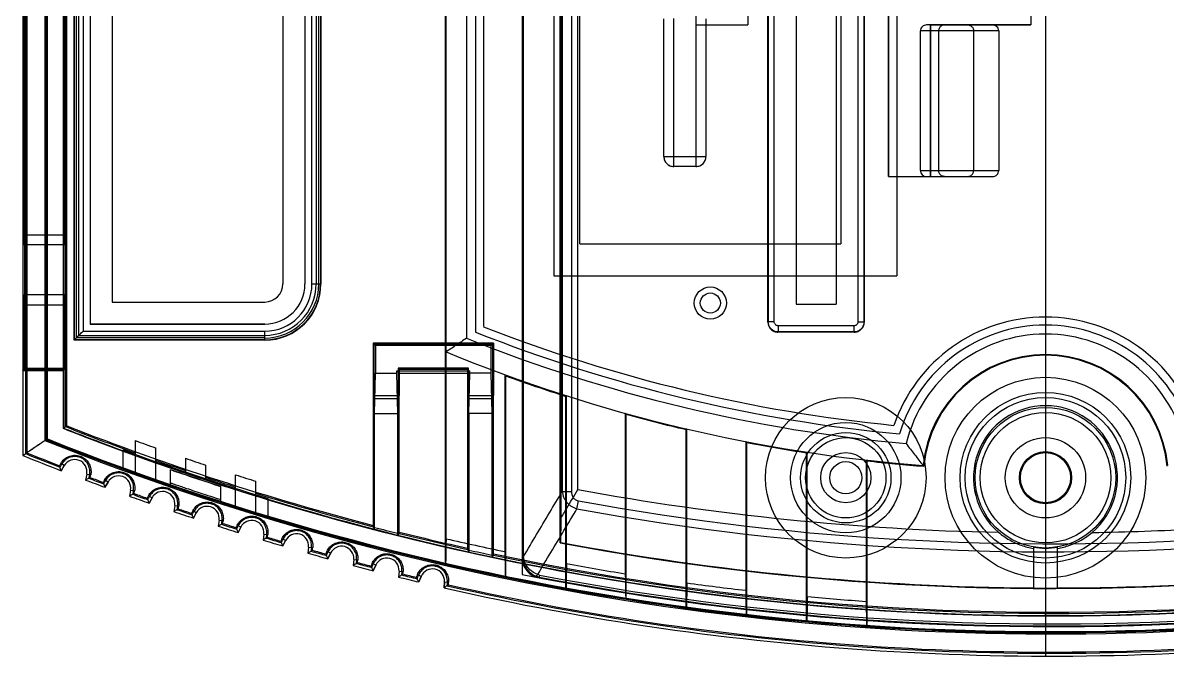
# Model space of a CAD drawing. Extents: x 114 to 332, y 121 to 329.
# Drawn here: x 114.3 to 171.3, y 120.8 to 152.3 of the extents above; entities that cross this region are included whole.
import ezdxf

# ---------------------------------------------------------------- set-up
doc = ezdxf.new("R2010")
doc.units = 0
doc.layers.get('0').update_dxf_attribs({"linetype": 'CONTINUOUS'})
doc.layers.add('08-17-1_DXF_CONTINUOUS_LIN', color=7, linetype='CONTINUOUS')

msp = doc.modelspace()

# ---------------------------------------------------------------- linework, layer by layer
at = {"color": 6, "linetype": 'CONTINUOUS'}
for p, q in [((135.32, 125.338), (135.32, 195.965)), ((139.145, 195.642), (139.145, 125.66)), ((139.178, 195.574), (139.178, 125.729)), ((139.215, 125.729), (139.215, 195.574)), ((135.354, 126.613), (135.354, 194.69)), ((141.045, 126.406), (141.045, 194.897)), ((141.097, 127.675), (141.097, 193.628)), ((141.141, 192.334), (141.141, 128.969)), ((141.604, 192.334), (141.604, 128.969)), ((141.921, 129.061), (141.921, 192.241)), ((114.409, 130.852), (114.409, 190.451)), ((114.47, 190.41), (114.47, 130.893)), ((115.427, 189.763), (115.427, 131.539)), ((115.488, 131.581), (115.488, 189.722)), ((116.392, 132.196), (116.392, 189.107)), ((114.374, 135.101), (114.374, 186.201)), ((116.375, 135.101), (116.375, 186.201)), ((116.82, 136.501), (116.82, 184.801)), ((116.838, 136.52), (116.838, 184.783)), ((116.928, 184.693), (116.928, 136.61)), ((117.058, 136.74), (117.058, 184.563)), ((117.269, 184.352), (117.269, 136.95)), ((136.372, 184.705), (136.372, 136.598)), ((136.82, 184.401), (136.82, 136.901)), ((117.62, 184.001), (117.62, 137.301)), ((137.22, 184.129), (137.22, 137.174)), ((151.393, 137.401), (151.393, 183.901)), ((151.407, 183.887), (151.407, 137.415)), ((151.707, 137.415), (151.707, 183.887)), ((155.879, 183.887), (155.879, 137.415)), ((156.179, 137.415), (156.179, 183.887)), ((156.193, 183.901), (156.193, 137.401)), ((118.72, 182.901), (118.72, 138.401)), ((152.793, 183.001), (152.793, 138.301)), ((154.793, 183.001), (154.793, 138.301)), ((127.22, 182.001), (127.22, 139.301)), ((128.32, 182.001), (128.32, 139.301)), ((128.671, 139.301), (128.671, 182.001)), ((128.881, 182.001), (128.881, 139.301)), ((129.011, 139.301), (129.011, 182.001)), ((129.101, 182.001), (129.101, 139.301)), ((129.12, 182.001), (129.12, 139.301)), ((140.722, 181.601), (140.722, 139.701)), ((157.822, 181.601), (157.822, 139.701)), ((142.022, 141.301), (142.022, 180.001)), ((155.022, 180.001), (155.022, 141.301)), ((114.322, 179.551), (114.322, 141.751)), ((116.322, 141.751), (116.322, 179.551)), ((157.393, 144.651), (157.393, 176.651)), ((164.493, 169.101), (164.493, 152.201)), ((116.453, 132.237), (116.453, 157.651)), ((146.206, 145.651), (146.206, 152.512)), ((146.706, 145.151), (146.706, 152.522)), ((147.806, 152.522), (147.806, 145.151)), ((148.306, 152.512), (148.306, 145.651)), ((162.893, 151.901), (158.993, 151.901)), ((158.993, 144.951), (158.993, 151.901)), ((164.493, 152.201), (159.297, 152.201)), ((159.493, 144.651), (159.493, 152.201)), ((159.896, 151.901), (159.896, 144.951)), ((161.641, 151.901), (161.641, 144.951)), ((162.893, 151.901), (162.893, 144.951)), ((146.206, 145.651), (148.306, 145.651)), ((147.806, 145.151), (146.706, 145.151)), ((158.993, 144.951), (162.893, 144.951)), ((157.393, 144.651), (162.589, 144.651)), ((114.322, 141.751), (116.322, 141.751)), ((116.357, 141.251), (114.331, 141.251)), ((114.357, 141.251), (114.357, 138.751)), ((116.357, 141.251), (116.357, 138.751)), ((142.022, 141.301), (155.022, 141.301)), ((140.722, 139.701), (157.822, 139.701)), ((128.671, 139.301), (129.12, 139.301)), ((116.357, 138.751), (114.331, 138.751)), ((114.322, 138.251), (114.322, 135.049)), ((116.322, 138.251), (114.322, 138.251)), ((116.322, 138.251), (116.322, 135.049)), ((118.72, 138.401), (126.32, 138.401)), ((152.793, 138.301), (154.793, 138.301)), ((151.407, 137.415), (151.393, 137.401)), ((151.707, 137.415), (151.407, 137.415)), ((155.879, 137.415), (156.179, 137.415)), ((156.179, 137.415), (156.193, 137.401)), ((117.269, 136.95), (126.32, 136.95)), ((126.32, 137.301), (117.62, 137.301)), ((126.32, 136.501), (126.32, 136.95)), ((151.907, 136.915), (151.893, 136.901)), ((155.693, 136.901), (151.893, 136.901)), ((155.679, 137.215), (151.907, 137.215)), ((151.907, 137.215), (151.907, 136.915)), ((155.679, 136.915), (151.907, 136.915)), ((155.679, 137.215), (155.679, 136.915)), ((155.679, 136.915), (155.693, 136.901)), ((116.82, 136.501), (116.838, 136.52)), ((126.32, 136.501), (116.82, 136.501)), ((126.32, 136.52), (116.838, 136.52)), ((117.058, 136.74), (116.928, 136.61)), ((126.32, 136.61), (116.928, 136.61)), ((117.058, 136.74), (126.32, 136.74)), ((131.72, 136.351), (131.836, 136.235)), ((131.72, 136.351), (131.72, 127.212)), ((137.72, 136.351), (131.72, 136.351)), ((131.767, 133.751), (131.767, 136.304)), ((131.767, 136.304), (137.672, 136.304)), ((137.72, 136.351), (137.604, 136.235)), ((137.672, 136.304), (137.672, 133.751)), ((137.72, 125.798), (137.72, 136.351)), ((131.836, 136.235), (131.836, 134.851)), ((137.604, 136.235), (131.836, 136.235)), ((137.604, 134.851), (137.604, 136.235)), ((114.27, 134.997), (114.374, 135.101)), ((114.27, 134.997), (114.27, 130.757)), ((114.27, 134.997), (116.27, 134.997)), ((114.322, 135.049), (116.322, 135.049)), ((114.374, 135.101), (116.375, 135.101)), ((115.37, 135.016), (115.37, 131.501)), ((115.37, 135.016), (116.289, 135.016)), ((115.47, 134.997), (115.47, 131.569)), ((116.27, 134.997), (116.375, 135.101)), ((116.27, 134.997), (116.27, 132.112)), ((116.289, 135.016), (116.289, 132.125)), ((131.781, 132.851), (131.836, 134.851)), ((131.836, 134.851), (132.904, 134.851)), ((132.904, 134.967), (133.02, 134.851)), ((132.904, 134.851), (132.904, 134.967)), ((132.904, 134.967), (136.536, 134.967)), ((132.958, 132.851), (132.904, 134.851)), ((133.02, 135.051), (132.972, 135.099)), ((132.972, 135.099), (132.972, 133.751)), ((136.467, 135.099), (132.972, 135.099)), ((133.02, 126.881), (133.02, 135.051)), ((136.42, 135.051), (133.02, 135.051)), ((133.02, 134.851), (136.42, 134.851)), ((136.42, 135.051), (136.467, 135.099)), ((136.42, 135.051), (136.42, 126.08)), ((136.42, 134.851), (136.536, 134.967)), ((136.467, 133.751), (136.467, 135.099)), ((136.481, 132.851), (136.536, 134.851)), ((136.536, 134.851), (136.536, 134.967)), ((137.604, 134.851), (136.536, 134.851)), ((137.658, 132.851), (137.604, 134.851)), ((138.285, 134.777), (138.285, 125.971)), ((138.32, 134.728), (138.32, 124.687)), ((131.767, 133.751), (131.796, 133.603)), ((131.767, 133.751), (132.972, 133.751)), ((131.796, 127.176), (131.796, 133.603)), ((131.796, 133.603), (132.943, 133.603)), ((132.972, 133.751), (132.943, 133.603)), ((132.943, 133.603), (132.943, 126.884)), ((136.467, 133.751), (136.496, 133.603)), ((136.467, 133.751), (137.672, 133.751)), ((136.496, 126.047), (136.496, 133.603)), ((136.496, 133.603), (137.643, 133.603)), ((137.672, 133.751), (137.643, 133.603)), ((137.643, 133.603), (137.643, 125.798)), ((141.32, 124.107), (141.32, 133.704)), ((141.354, 125.371), (141.354, 133.73)), ((131.781, 127.07), (131.781, 132.851)), ((131.781, 132.851), (132.958, 132.851)), ((132.958, 126.77), (132.958, 132.851)), ((136.481, 132.851), (136.481, 125.941)), ((137.658, 132.851), (136.481, 132.851)), ((137.658, 132.851), (137.658, 125.686)), ((144.285, 132.859), (144.285, 124.867)), ((144.32, 132.813), (144.32, 123.596)), ((147.32, 123.154), (147.32, 132.05)), ((147.354, 124.411), (147.354, 132.078)), ((119.87, 131.499), (119.87, 129.904)), ((120.87, 131.14), (120.87, 129.55)), ((150.285, 131.453), (150.285, 124.043)), ((150.32, 131.411), (150.32, 122.781)), ((119.27, 130.014), (119.27, 131.032)), ((122.37, 130.619), (122.37, 129.88)), ((153.32, 122.476), (153.32, 130.892)), ((153.354, 123.728), (153.354, 130.922)), ((116.333, 130.26), (116.158, 130.364)), ((116.178, 130.001), (116.333, 130.26)), ((121.62, 129.184), (121.62, 130.064)), ((123.37, 130.283), (123.37, 129.545)), ((156.285, 130.531), (156.285, 123.493)), ((156.32, 130.492), (156.32, 122.238)), ((117.449, 129.833), (117.392, 129.537)), ((117.449, 129.833), (117.648, 129.794)), ((118.511, 129.437), (118.336, 129.538)), ((118.361, 129.176), (118.511, 129.437)), ((124.87, 128.221), (124.87, 129.794)), ((125.87, 127.91), (125.87, 129.48)), ((119.635, 129.029), (119.583, 128.732)), ((119.635, 129.029), (119.835, 128.994)), ((124.12, 129.228), (124.12, 128.354)), ((141.141, 128.969), (141.604, 128.969)), ((120.704, 128.652), (120.526, 128.75)), ((120.558, 128.388), (120.704, 128.652)), ((126.47, 128.622), (126.47, 127.623)), ((141.877, 128.106), (141.949, 128.499)), ((121.834, 128.263), (121.787, 127.965)), ((121.834, 128.263), (122.035, 128.231)), ((122.91, 127.904), (122.73, 127.999)), ((122.768, 127.638), (122.91, 127.904)), ((124.047, 127.535), (124.005, 127.236)), ((124.047, 127.535), (124.248, 127.507)), ((125.128, 127.194), (124.947, 127.286)), ((124.991, 126.925), (125.128, 127.194)), ((126.271, 126.844), (126.234, 126.545)), ((126.271, 126.844), (126.472, 126.82)), ((127.358, 126.522), (127.176, 126.611)), ((127.226, 126.251), (127.358, 126.522)), ((128.507, 126.192), (128.475, 125.892)), ((128.507, 126.192), (128.709, 126.171)), ((164.62, 126.194), (164.62, 124.148)), ((165.82, 124.145), (165.82, 126.194)), ((129.599, 125.888), (129.415, 125.974)), ((129.471, 125.615), (129.599, 125.888)), ((130.753, 125.578), (130.727, 125.278)), ((130.753, 125.578), (130.956, 125.56)), ((139.215, 125.729), (139.178, 125.729)), ((131.851, 125.293), (131.665, 125.376)), ((131.728, 125.018), (131.851, 125.293)), ((133.01, 125.003), (132.989, 124.702)), ((133.01, 125.003), (133.213, 124.988)), ((134.112, 124.737), (133.926, 124.816)), ((133.994, 124.459), (134.112, 124.737)), ((135.26, 124.165), (135.276, 124.466)), ((135.276, 124.466), (135.479, 124.455)), ((139.987, 124.705), (139.955, 124.679)), ((140.006, 124.804), (139.987, 124.705))]:
    msp.add_line(p, q, dxfattribs=at)
for points in [[(139.178, 125.689), (139.208, 125.444), (139.298, 125.213), (139.441, 125.011)], [(139.92, 124.721), (139.942, 124.715), (139.965, 124.71), (139.987, 124.705)]]:
    msp.add_lwpolyline(points, dxfattribs=at)
for centre, radius in [((148.522, 138.351), 0.8), ((148.522, 138.351), 0.5), ((165.22, 129.651), 5), ((155.27, 129.651), 4), ((165.22, 129.651), 4.25), ((165.22, 129.651), 4), ((165.22, 129.651), 3.5), ((165.22, 129.651), 3.25), ((155.27, 129.651), 2.75), ((155.27, 129.651), 2.25), ((155.27, 129.651), 2), ((165.22, 129.651), 2), ((155.27, 129.651), 1.25), ((165.22, 129.651), 1.3), ((165.22, 129.651), 1.25), ((155.27, 129.651), 0.8)]:
    msp.add_circle(centre, radius, dxfattribs=at)
for centre, radius, start, end in [((146.706, 145.651), 0.5, 180, 270), ((147.806, 145.651), 0.5, 270, 0), ((126.32, 139.301), 2.8, 270, 360), ((126.32, 139.301), 2.781, 270, 360), ((126.32, 139.301), 2.692, 270, 360), ((126.32, 139.301), 2.561, 270, 360), ((126.32, 139.301), 2.351, 270, 360), ((126.32, 139.301), 2, 270, 360), ((126.32, 139.301), 0.9, 270, 360), ((165.22, 129.664), 7.987, 18.9651, 161.0349), ((165.22, 208.682), 77.195, 248.41379, 264.59486), ((165.22, 208.682), 76.795, 248.61652, 264.35498), ((165.22, 129.664), 7.587, 16.5924, 163.4076), ((165.22, 208.682), 77.642, 248.18907, 264.87342), ((165.22, 129.664), 7.14, 13.6621, 166.3379), ((165.22, 208.682), 78.66, 247.68656, 265.55708), ((165.22, 129.664), 6.122, 5.5745, 174.4255), ((165.22, 129.664), 6.087, 5.2524, 174.7476), ((165.22, 208.682), 78.695, 250.01177, 252.31972), ((165.22, 129.651), 3.587, 310.4733, 229.2554), ((165.22, 208.682), 78.695, 254.59839, 256.85235), ((165.522, 257.232), 134.464, 248.51355, 250.15294), ((165.522, 257.232), 134.445, 248.51912, 249.87791), ((165.522, 257.232), 134.342, 248.54903, 250.13413), ((165.522, 257.232), 134.281, 248.5668, 255.42032), ((165.522, 257.232), 135.364, 248.25379, 275.40844), ((165.522, 257.232), 135.307, 248.27017, 275.39675), ((165.522, 257.232), 135.264, 248.28249, 275.38797), ((165.522, 257.232), 135.246, 248.28772, 275.38426), ((165.522, 257.232), 133.764, 250.04473, 250.49977), ((165.22, 208.682), 78.695, 259.08578, 261.30253), ((165.522, 257.232), 136.464, 247.94044, 248.8022), ((165.522, 257.232), 136.325, 247.97998, 248.75272), ((165.522, 257.232), 136.264, 247.9973, 248.73104), ((165.522, 257.232), 134.408, 249.87218, 253.10926), ((165.522, 257.232), 133.764, 251.17995, 251.63188), ((116.853, 129.948), 0.607, 349.0751, 149.0751), ((165.522, 257.232), 134.342, 250.58697, 251.26388), ((165.522, 257.232), 134.464, 250.60532, 252.40264), ((165.522, 257.232), 134.533, 250.95386, 252.07652), ((165.522, 257.232), 134.541, 250.95501, 252.07759), ((165.22, 208.682), 78.695, 263.50623, 265.58207), ((165.522, 257.232), 136.464, 249.34802, 249.7822), ((165.522, 257.232), 136.325, 249.3975, 249.73272), ((165.522, 257.232), 136.264, 249.41918, 249.71104), ((119.037, 129.134), 0.607, 350.0551, 150.0551), ((165.522, 257.232), 134.342, 251.71364, 252.38612), ((165.522, 257.232), 133.764, 252.30756, 252.7566), ((165.522, 257.232), 136.264, 250.39918, 250.69104), ((121.235, 128.358), 0.607, 351.0351, 151.0351), ((165.522, 257.232), 134.342, 252.83304, 255.4271), ((165.522, 257.232), 130.325, 259.5668, 268.83779), ((165.522, 257.232), 136.464, 250.32802, 250.7622), ((165.522, 257.232), 136.325, 250.3775, 250.71272), ((165.522, 257.232), 134.464, 252.84912, 275.22568), ((165.522, 257.232), 134.445, 253.11401, 275.22181), ((165.522, 257.232), 130.873, 259.62345, 274.44864), ((165.522, 257.232), 136.464, 251.30802, 251.7422), ((165.522, 257.232), 136.325, 251.3575, 251.69272), ((165.522, 257.232), 136.264, 251.37918, 251.67104), ((123.446, 127.619), 0.607, 352.0151, 152.0151), ((165.522, 257.232), 131.272, 259.62345, 274.44864), ((165.522, 257.232), 136.464, 252.28802, 252.7222), ((165.522, 257.232), 136.325, 252.3375, 252.67272), ((165.522, 257.232), 136.264, 252.35918, 252.65104), ((125.669, 126.918), 0.607, 352.9951, 152.9951), ((165.522, 257.232), 134.358, 255.46268, 255.96715), ((165.522, 257.232), 136.325, 253.3175, 253.65272), ((165.522, 257.232), 136.264, 253.33918, 253.63104), ((127.903, 126.256), 0.607, 353.9751, 153.9751), ((165.522, 257.232), 134.281, 255.99274, 257.48326), ((165.522, 257.232), 134.342, 255.99924, 257.48905), ((165.522, 257.232), 134.057, 256.99529, 258.2774), ((165.522, 257.232), 130.325, 270.89095, 273.19061), ((165.522, 257.232), 136.464, 253.26802, 253.7022), ((165.522, 257.232), 136.264, 254.31918, 254.61104), ((130.149, 125.632), 0.607, 354.9551, 154.9551), ((165.522, 257.232), 134.358, 257.52408, 258.0243), ((165.522, 257.232), 133.096, 259.40284, 274.95373), ((165.522, 257.232), 133.072, 259.41126, 269.61163), ((165.22, 129.651), 3.509, 260.1539, 279.8461), ((165.522, 257.232), 136.464, 254.24802, 254.6822), ((165.522, 257.232), 136.325, 254.2975, 254.63272), ((165.522, 257.232), 136.264, 255.29918, 255.59104), ((132.405, 125.046), 0.607, 355.9351, 155.9351), ((165.522, 257.232), 134.281, 258.05084, 275.18886), ((165.522, 257.232), 134.342, 258.05636, 275.20112), ((165.522, 257.232), 136.464, 255.22802, 255.6622), ((165.522, 257.232), 136.325, 255.2775, 255.61272), ((165.522, 257.232), 136.264, 256.27918, 256.57104), ((134.671, 124.499), 0.607, 356.9151, 156.9151), ((165.522, 257.232), 134.057, 259.61427, 260.885), ((165.522, 257.232), 136.464, 256.20802, 256.6422), ((165.522, 257.232), 136.325, 256.2575, 256.59272), ((165.522, 257.232), 136.264, 257.25918, 275.59442), ((165.522, 257.232), 134.996, 259.083, 275.13196), ((165.522, 257.232), 134.964, 259.09433, 275.12556), ((165.522, 257.232), 134.864, 259.09433, 275.12556), ((165.522, 257.232), 134.057, 262.21147, 263.47368), ((165.522, 257.232), 133.072, 270.12831, 273.05757), ((165.522, 257.232), 136.464, 257.18802, 275.63643), ((165.522, 257.232), 136.325, 257.2375, 275.60718), ((165.522, 257.232), 134.057, 264.79265, 266.04904), ((165.522, 257.232), 133.087, 269.61167, 270.12829)]:
    msp.add_arc(centre, radius, start, end, dxfattribs=at)
for points, knots in [([(159.297, 152.201), (159.257, 152.201), (159.178, 152.186), (159.076, 152.119), (159.008, 152.019), (158.993, 151.94), (158.993, 151.901)], [0, 0, 0, 0, 0.1180527, 0.2367712, 0.3552223, 0.471407, 0.471407, 0.471407, 0.471407]), ([(160.192, 152.201), (160.141, 152.201), (160.037, 152.173), (159.924, 152.058), (159.896, 151.953), (159.896, 151.901)], [0, 0, 0, 0, 0.1533475, 0.3076002, 0.4627529, 0.4627529, 0.4627529, 0.4627529]), ([(161.345, 152.201), (161.397, 152.201), (161.501, 152.173), (161.614, 152.058), (161.641, 151.953), (161.641, 151.901)], [0, 0, 0, 0, 0.1533462, 0.307599, 0.4627529, 0.4627529, 0.4627529, 0.4627529]), ([(162.893, 151.901), (162.893, 151.94), (162.877, 152.019), (162.809, 152.119), (162.708, 152.186), (162.628, 152.201), (162.589, 152.201)], [0, 0, 0, 0, 0.1161847, 0.2346358, 0.3533542, 0.471407, 0.471407, 0.471407, 0.471407]), ([(146.206, 145.651), (146.206, 145.585), (146.233, 145.453), (146.344, 145.289), (146.509, 145.178), (146.64, 145.151), (146.706, 145.151)], [0, 0, 0, 0, 0.1990635, 0.3914248, 0.5820019, 0.7803558, 0.7803558, 0.7803558, 0.7803558]), ([(147.806, 145.151), (147.872, 145.151), (148.004, 145.178), (148.169, 145.29), (148.28, 145.454), (148.306, 145.585), (148.306, 145.651)], [0, 0, 0, 0, 0.1990635, 0.3914248, 0.5820019, 0.7803558, 0.7803558, 0.7803558, 0.7803558]), ([(158.993, 144.951), (158.993, 144.913), (159.008, 144.834), (159.076, 144.734), (159.178, 144.667), (159.257, 144.651), (159.297, 144.651)], [0, 0, 0, 0, 0.1161847, 0.2346358, 0.3533542, 0.471407, 0.471407, 0.471407, 0.471407]), ([(160.192, 144.651), (160.141, 144.651), (160.037, 144.68), (159.924, 144.795), (159.896, 144.9), (159.896, 144.951)], [0, 0, 0, 0, 0.1533475, 0.3076002, 0.4627529, 0.4627529, 0.4627529, 0.4627529]), ([(161.345, 144.651), (161.397, 144.651), (161.501, 144.68), (161.614, 144.795), (161.641, 144.9), (161.641, 144.951)], [0, 0, 0, 0, 0.1533475, 0.3076002, 0.4627529, 0.4627529, 0.4627529, 0.4627529]), ([(162.589, 144.651), (162.628, 144.651), (162.708, 144.667), (162.809, 144.734), (162.877, 144.834), (162.893, 144.913), (162.893, 144.951)], [0, 0, 0, 0, 0.1180527, 0.2367712, 0.3552223, 0.471407, 0.471407, 0.471407, 0.471407]), ([(114.331, 141.251), (114.318, 141.251), (114.34, 141.33), (114.316, 141.406), (114.326, 141.574), (114.322, 141.688), (114.322, 141.751)], [0, 0, 0, 0, 0.0383232, 0.1470839, 0.309451, 0.5001953, 0.5001953, 0.5001953, 0.5001953]), ([(116.322, 141.751), (116.322, 141.688), (116.326, 141.574), (116.316, 141.406), (116.341, 141.33), (116.318, 141.251), (116.331, 141.251)], [0, 0, 0, 0, 0.1907443, 0.3531114, 0.4618721, 0.5001953, 0.5001953, 0.5001953, 0.5001953]), ([(114.322, 138.251), (114.322, 138.315), (114.326, 138.429), (114.316, 138.596), (114.34, 138.673), (114.318, 138.751), (114.331, 138.751)], [0, 0, 0, 0, 0.1907443, 0.3531114, 0.4618721, 0.5001953, 0.5001953, 0.5001953, 0.5001953]), ([(116.331, 138.751), (116.318, 138.751), (116.341, 138.673), (116.316, 138.596), (116.326, 138.429), (116.322, 138.315), (116.322, 138.251)], [0, 0, 0, 0, 0.0383232, 0.1470839, 0.309451, 0.5001953, 0.5001953, 0.5001953, 0.5001953]), ([(151.393, 137.401), (151.393, 137.336), (151.419, 137.205), (151.53, 137.039), (151.696, 136.927), (151.828, 136.901), (151.893, 136.901)], [0, 0, 0, 0, 0.1951323, 0.3894752, 0.585179, 0.780253, 0.780253, 0.780253, 0.780253]), ([(151.907, 136.915), (151.855, 136.915), (151.749, 136.932), (151.608, 137.004), (151.495, 137.117), (151.423, 137.259), (151.407, 137.363), (151.407, 137.415)], [0, 0, 0, 0, 0.1565508, 0.3130775, 0.4696095, 0.6261762, 0.7820135, 0.7820135, 0.7820135, 0.7820135]), ([(151.907, 137.215), (151.886, 137.215), (151.844, 137.222), (151.787, 137.251), (151.742, 137.296), (151.713, 137.353), (151.707, 137.395), (151.707, 137.415)], [0, 0, 0, 0, 0.0626437, 0.1254838, 0.1881472, 0.2506481, 0.3128187, 0.3128187, 0.3128187, 0.3128187]), ([(155.879, 137.415), (155.879, 137.395), (155.872, 137.352), (155.843, 137.296), (155.798, 137.251), (155.741, 137.222), (155.699, 137.215), (155.679, 137.215)], [0, 0, 0, 0, 0.0626437, 0.1254838, 0.1881472, 0.2506481, 0.3128187, 0.3128187, 0.3128187, 0.3128187]), ([(156.179, 137.415), (156.179, 137.363), (156.162, 137.258), (156.09, 137.116), (155.977, 137.004), (155.836, 136.932), (155.731, 136.915), (155.679, 136.915)], [0, 0, 0, 0, 0.1565508, 0.3130775, 0.4696095, 0.6261762, 0.7820135, 0.7820135, 0.7820135, 0.7820135]), ([(155.693, 136.901), (155.758, 136.901), (155.889, 136.927), (156.055, 137.039), (156.167, 137.205), (156.193, 137.336), (156.193, 137.401)], [0, 0, 0, 0, 0.1951323, 0.3894752, 0.585179, 0.780253, 0.780253, 0.780253, 0.780253]), ([(117.058, 136.74), (117.08, 136.762), (117.126, 136.807), (117.196, 136.878), (117.244, 136.926), (117.269, 136.95)], [0, 0, 0, 0, 0.0925397, 0.1932508, 0.2973706, 0.2973706, 0.2973706, 0.2973706]), ([(116.928, 136.61), (116.912, 136.594), (116.886, 136.568), (116.856, 136.538), (116.842, 136.524), (116.838, 136.52)], [0, 0, 0, 0, 0.0679501, 0.1112588, 0.1268288, 0.1268288, 0.1268288, 0.1268288]), ([(158.282, 131.35), (158.415, 131.164), (158.706, 130.806), (158.978, 130.435), (159.126, 130.259)], [0, 0, 0, 0, 0.689043, 1.380137, 1.380137, 1.380137, 1.380137]), ([(116.158, 130.364), (116.204, 130.443), (116.32, 130.583), (116.549, 130.722), (116.805, 130.78), (117.061, 130.756), (117.294, 130.656), (117.483, 130.492), (117.614, 130.279), (117.675, 130.037), (117.665, 129.872), (117.648, 129.794)], [0, 0, 0, 0, 0.272472, 0.534808, 0.79032, 1.045916, 1.293996, 1.538371, 1.785073, 2.034055, 2.273201, 2.273201, 2.273201, 2.273201]), ([(117.589, 129.806), (117.605, 129.881), (117.613, 130.04), (117.552, 130.269), (117.422, 130.468), (117.241, 130.615), (117.026, 130.7), (116.794, 130.717), (116.564, 130.661), (116.357, 130.533), (116.251, 130.405), (116.21, 130.333)], [0, 0, 0, 0, 0.230445, 0.468065, 0.702035, 0.930191, 1.157393, 1.384847, 1.61677, 1.856008, 2.104181, 2.104181, 2.104181, 2.104181]), ([(116.158, 130.364), (116.147, 130.345), (116.125, 130.307), (116.103, 130.268), (116.092, 130.249)], [0, 0, 0, 0, 0.0660937, 0.1322167, 0.1322167, 0.1322167, 0.1322167]), ([(116.178, 130.001), (116.168, 130.029), (116.149, 130.084), (116.121, 130.167), (116.102, 130.222), (116.092, 130.249)], [0, 0, 0, 0, 0.0875985, 0.175144, 0.2626363, 0.2626363, 0.2626363, 0.2626363]), ([(116.118, 130.174), (116.134, 130.2), (116.164, 130.253), (116.195, 130.306), (116.21, 130.333)], [0, 0, 0, 0, 0.0919236, 0.1837904, 0.1837904, 0.1837904, 0.1837904]), ([(159.158, 130.221), (159.154, 130.225), (159.147, 130.234), (159.137, 130.246), (159.13, 130.254), (159.126, 130.259)], [0, 0, 0, 0, 0.01631709, 0.0326357, 0.04895588, 0.04895588, 0.04895588, 0.04895588]), ([(117.621, 129.665), (117.596, 129.651), (117.545, 129.622), (117.468, 129.579), (117.417, 129.551), (117.392, 129.537)], [0, 0, 0, 0, 0.0874924, 0.1750378, 0.2626363, 0.2626363, 0.2626363, 0.2626363]), ([(117.589, 129.806), (117.583, 129.776), (117.57, 129.716), (117.558, 129.656), (117.551, 129.626)], [0, 0, 0, 0, 0.0918668, 0.1837904, 0.1837904, 0.1837904, 0.1837904]), ([(117.621, 129.665), (117.626, 129.686), (117.635, 129.73), (117.644, 129.773), (117.648, 129.794)], [0, 0, 0, 0, 0.066123, 0.1322167, 0.1322167, 0.1322167, 0.1322167]), ([(118.336, 129.538), (118.325, 129.519), (118.303, 129.48), (118.282, 129.442), (118.271, 129.423)], [0, 0, 0, 0, 0.0660937, 0.1322167, 0.1322167, 0.1322167, 0.1322167]), ([(118.361, 129.176), (118.351, 129.203), (118.331, 129.258), (118.301, 129.34), (118.281, 129.395), (118.271, 129.423)], [0, 0, 0, 0, 0.0875985, 0.175144, 0.2626363, 0.2626363, 0.2626363, 0.2626363]), ([(118.299, 129.347), (118.314, 129.374), (118.343, 129.428), (118.373, 129.481), (118.388, 129.508)], [0, 0, 0, 0, 0.0919236, 0.1837904, 0.1837904, 0.1837904, 0.1837904]), ([(118.336, 129.538), (118.38, 129.618), (118.493, 129.76), (118.72, 129.903), (118.975, 129.966), (119.231, 129.946), (119.466, 129.85), (119.658, 129.689), (119.793, 129.478), (119.857, 129.238), (119.85, 129.072), (119.835, 128.994)], [0, 0, 0, 0, 0.272472, 0.534808, 0.79032, 1.045916, 1.293996, 1.538371, 1.785073, 2.034055, 2.273201, 2.273201, 2.273201, 2.273201]), ([(119.776, 129.004), (119.79, 129.08), (119.796, 129.239), (119.73, 129.467), (119.597, 129.664), (119.414, 129.808), (119.197, 129.889), (118.965, 129.902), (118.736, 129.842), (118.531, 129.71), (118.428, 129.581), (118.388, 129.508)], [0, 0, 0, 0, 0.230445, 0.468065, 0.702035, 0.930191, 1.157393, 1.384847, 1.61677, 1.856008, 2.104181, 2.104181, 2.104181, 2.104181]), ([(119.81, 128.864), (119.785, 128.85), (119.734, 128.82), (119.659, 128.776), (119.608, 128.747), (119.583, 128.732)], [0, 0, 0, 0, 0.0874924, 0.1750378, 0.2626363, 0.2626363, 0.2626363, 0.2626363]), ([(119.776, 129.004), (119.77, 128.974), (119.758, 128.914), (119.747, 128.854), (119.741, 128.824)], [0, 0, 0, 0, 0.0918668, 0.1837904, 0.1837904, 0.1837904, 0.1837904]), ([(119.81, 128.864), (119.814, 128.886), (119.822, 128.929), (119.831, 128.972), (119.835, 128.994)], [0, 0, 0, 0, 0.066123, 0.1322167, 0.1322167, 0.1322167, 0.1322167]), ([(120.526, 128.75), (120.569, 128.83), (120.68, 128.974), (120.905, 129.121), (121.158, 129.188), (121.415, 129.173), (121.651, 129.08), (121.846, 128.923), (121.984, 128.715), (122.053, 128.475), (122.049, 128.31), (122.035, 128.231)], [0, 0, 0, 0, 0.272472, 0.534808, 0.79032, 1.045916, 1.293996, 1.538371, 1.785073, 2.034055, 2.273201, 2.273201, 2.273201, 2.273201]), ([(121.975, 128.241), (121.989, 128.316), (121.992, 128.475), (121.922, 128.703), (121.786, 128.897), (121.6, 129.038), (121.382, 129.116), (121.15, 129.124), (120.922, 129.061), (120.719, 128.925), (120.618, 128.794), (120.579, 128.721)], [0, 0, 0, 0, 0.230445, 0.468065, 0.702035, 0.930191, 1.157393, 1.384847, 1.61677, 1.856008, 2.104181, 2.104181, 2.104181, 2.104181]), ([(121.62, 129.396), (121.641, 129.388), (121.755, 129.349), (122.053, 129.248), (122.607, 129.06), (123.254, 128.845), (123.789, 128.671), (124.047, 128.588), (124.12, 128.564)], [0, 0, 0, 0, 0.068577, 0.360838, 0.945358, 1.822138, 2.406658, 2.634664, 2.634664, 2.634664, 2.634664]), ([(139.215, 125.729), (139.431, 126.092), (139.861, 126.814), (140.503, 127.894), (140.929, 128.612), (141.141, 128.969)], [0, 0, 0, 0, 1.266118, 2.522286, 3.769144, 3.769144, 3.769144, 3.769144]), ([(141.097, 127.675), (141.189, 127.829), (141.373, 128.138), (141.647, 128.601), (141.83, 128.908), (141.921, 129.061)], [0, 0, 0, 0, 0.540464, 1.078233, 1.613322, 1.613322, 1.613322, 1.613322]), ([(141.141, 128.969), (141.146, 128.923), (141.162, 128.828), (141.208, 128.685), (141.278, 128.544), (141.374, 128.412), (141.489, 128.299), (141.617, 128.209), (141.747, 128.146), (141.835, 128.117), (141.877, 128.106)], [0, 0, 0, 0, 0.139408, 0.288115, 0.447026, 0.610915, 0.773922, 0.930671, 1.076394, 1.207189, 1.207189, 1.207189, 1.207189]), ([(141.604, 128.969), (141.604, 128.942), (141.607, 128.888), (141.624, 128.807), (141.653, 128.727), (141.697, 128.654), (141.753, 128.593), (141.816, 128.546), (141.882, 128.515), (141.927, 128.503), (141.949, 128.499)], [0, 0, 0, 0, 0.0800214, 0.162844, 0.24842, 0.3338181, 0.4165764, 0.4950694, 0.568052, 0.6343063, 0.6343063, 0.6343063, 0.6343063]), ([(120.526, 128.75), (120.516, 128.73), (120.495, 128.691), (120.475, 128.653), (120.464, 128.633)], [0, 0, 0, 0, 0.0660937, 0.1322167, 0.1322167, 0.1322167, 0.1322167]), ([(120.558, 128.388), (120.548, 128.415), (120.527, 128.47), (120.496, 128.551), (120.475, 128.606), (120.464, 128.633)], [0, 0, 0, 0, 0.0875985, 0.175144, 0.2626363, 0.2626363, 0.2626363, 0.2626363]), ([(120.493, 128.558), (120.507, 128.585), (120.536, 128.64), (120.565, 128.694), (120.579, 128.721)], [0, 0, 0, 0, 0.0919236, 0.1837904, 0.1837904, 0.1837904, 0.1837904]), ([(122.73, 127.999), (122.772, 128.08), (122.881, 128.226), (123.102, 128.377), (123.355, 128.448), (123.612, 128.437), (123.849, 128.349), (124.047, 128.195), (124.189, 127.989), (124.261, 127.751), (124.26, 127.585), (124.248, 127.507)], [0, 0, 0, 0, 0.272472, 0.534808, 0.79032, 1.045916, 1.293996, 1.538371, 1.785073, 2.034055, 2.273201, 2.273201, 2.273201, 2.273201]), ([(124.188, 127.515), (124.2, 127.591), (124.2, 127.75), (124.127, 127.976), (123.987, 128.168), (123.799, 128.305), (123.58, 128.379), (123.348, 128.384), (123.121, 128.316), (122.92, 128.178), (122.821, 128.044), (122.784, 127.971)], [0, 0, 0, 0, 0.230445, 0.468065, 0.702035, 0.930191, 1.157393, 1.384847, 1.61677, 1.856008, 2.104181, 2.104181, 2.104181, 2.104181]), ([(122.012, 128.101), (121.987, 128.086), (121.937, 128.056), (121.862, 128.011), (121.812, 127.98), (121.787, 127.965)], [0, 0, 0, 0, 0.0874924, 0.1750378, 0.2626363, 0.2626363, 0.2626363, 0.2626363]), ([(121.975, 128.241), (121.97, 128.211), (121.96, 128.15), (121.949, 128.09), (121.944, 128.06)], [0, 0, 0, 0, 0.0918668, 0.1837904, 0.1837904, 0.1837904, 0.1837904]), ([(122.012, 128.101), (122.016, 128.123), (122.023, 128.166), (122.031, 128.21), (122.035, 128.231)], [0, 0, 0, 0, 0.066123, 0.1322167, 0.1322167, 0.1322167, 0.1322167]), ([(122.73, 127.999), (122.72, 127.979), (122.7, 127.94), (122.68, 127.901), (122.67, 127.881)], [0, 0, 0, 0, 0.0660937, 0.1322167, 0.1322167, 0.1322167, 0.1322167]), ([(122.768, 127.638), (122.757, 127.665), (122.736, 127.719), (122.703, 127.8), (122.681, 127.854), (122.67, 127.881)], [0, 0, 0, 0, 0.0875985, 0.175144, 0.2626363, 0.2626363, 0.2626363, 0.2626363]), ([(122.7, 127.807), (122.714, 127.834), (122.742, 127.889), (122.77, 127.944), (122.784, 127.971)], [0, 0, 0, 0, 0.0919236, 0.1837904, 0.1837904, 0.1837904, 0.1837904]), ([(124.947, 127.286), (124.987, 127.368), (125.093, 127.516), (125.312, 127.67), (125.563, 127.746), (125.821, 127.739), (126.06, 127.655), (126.26, 127.505), (126.405, 127.301), (126.482, 127.064), (126.483, 126.899), (126.472, 126.82)], [0, 0, 0, 0, 0.272472, 0.534808, 0.79032, 1.045916, 1.293996, 1.538371, 1.785073, 2.034055, 2.273201, 2.273201, 2.273201, 2.273201]), ([(139.92, 124.829), (140.139, 125.196), (140.576, 125.927), (141.229, 127.019), (141.662, 127.745), (141.877, 128.106)], [0, 0, 0, 0, 1.28249, 2.554792, 3.817555, 3.817555, 3.817555, 3.817555]), ([(124.227, 127.376), (124.202, 127.36), (124.153, 127.329), (124.079, 127.283), (124.029, 127.252), (124.005, 127.236)], [0, 0, 0, 0, 0.0874924, 0.1750378, 0.2626363, 0.2626363, 0.2626363, 0.2626363]), ([(124.188, 127.515), (124.183, 127.485), (124.174, 127.424), (124.164, 127.364), (124.159, 127.333)], [0, 0, 0, 0, 0.0918668, 0.1837904, 0.1837904, 0.1837904, 0.1837904]), ([(124.227, 127.376), (124.23, 127.398), (124.237, 127.441), (124.244, 127.485), (124.248, 127.507)], [0, 0, 0, 0, 0.066123, 0.1322167, 0.1322167, 0.1322167, 0.1322167]), ([(124.947, 127.286), (124.937, 127.266), (124.918, 127.227), (124.899, 127.187), (124.889, 127.167)], [0, 0, 0, 0, 0.0660937, 0.1322167, 0.1322167, 0.1322167, 0.1322167]), ([(124.991, 126.925), (124.98, 126.952), (124.957, 127.006), (124.923, 127.087), (124.9, 127.14), (124.889, 127.167)], [0, 0, 0, 0, 0.0875985, 0.175144, 0.2626363, 0.2626363, 0.2626363, 0.2626363]), ([(124.92, 127.094), (124.933, 127.121), (124.96, 127.176), (124.987, 127.231), (125.001, 127.259)], [0, 0, 0, 0, 0.0919236, 0.1837904, 0.1837904, 0.1837904, 0.1837904]), ([(126.413, 126.827), (126.423, 126.903), (126.421, 127.062), (126.344, 127.287), (126.201, 127.476), (126.01, 127.611), (125.79, 127.681), (125.557, 127.681), (125.332, 127.61), (125.134, 127.468), (125.037, 127.333), (125.001, 127.259)], [0, 0, 0, 0, 0.230445, 0.468065, 0.702035, 0.930191, 1.157393, 1.384847, 1.61677, 1.856008, 2.104181, 2.104181, 2.104181, 2.104181]), ([(141.068, 126.425), (141.072, 126.565), (141.078, 126.843), (141.088, 127.259), (141.094, 127.536), (141.097, 127.675)], [0, 0, 0, 0, 0.417662, 0.834115, 1.249362, 1.249362, 1.249362, 1.249362]), ([(126.454, 126.689), (126.43, 126.673), (126.381, 126.641), (126.307, 126.593), (126.259, 126.561), (126.234, 126.545)], [0, 0, 0, 0, 0.0874924, 0.1750378, 0.2626363, 0.2626363, 0.2626363, 0.2626363]), ([(126.413, 126.827), (126.408, 126.797), (126.4, 126.736), (126.391, 126.675), (126.387, 126.645)], [0, 0, 0, 0, 0.0918668, 0.1837904, 0.1837904, 0.1837904, 0.1837904]), ([(126.454, 126.689), (126.457, 126.71), (126.463, 126.754), (126.469, 126.798), (126.472, 126.82)], [0, 0, 0, 0, 0.0661229, 0.1322166, 0.1322166, 0.1322166, 0.1322166]), ([(127.176, 126.611), (127.166, 126.591), (127.148, 126.551), (127.129, 126.511), (127.12, 126.491)], [0, 0, 0, 0, 0.0660937, 0.1322167, 0.1322167, 0.1322167, 0.1322167]), ([(127.152, 126.418), (127.165, 126.446), (127.191, 126.501), (127.217, 126.557), (127.23, 126.585)], [0, 0, 0, 0, 0.0919236, 0.1837904, 0.1837904, 0.1837904, 0.1837904]), ([(127.176, 126.611), (127.214, 126.693), (127.318, 126.843), (127.534, 127.001), (127.784, 127.081), (128.041, 127.079), (128.282, 126.999), (128.484, 126.852), (128.633, 126.651), (128.714, 126.415), (128.718, 126.25), (128.709, 126.171)], [0, 0, 0, 0, 0.272472, 0.534808, 0.79032, 1.045916, 1.293996, 1.538371, 1.785073, 2.034055, 2.273201, 2.273201, 2.273201, 2.273201]), ([(128.649, 126.177), (128.658, 126.253), (128.653, 126.412), (128.572, 126.636), (128.426, 126.823), (128.233, 126.954), (128.011, 127.02), (127.779, 127.017), (127.555, 126.942), (127.359, 126.796), (127.265, 126.66), (127.23, 126.585)], [0, 0, 0, 0, 0.230445, 0.468065, 0.702035, 0.930191, 1.157393, 1.384847, 1.61677, 1.856008, 2.104181, 2.104181, 2.104181, 2.104181]), ([(135.354, 126.613), (135.352, 126.471), (135.347, 126.188), (135.34, 125.762), (135.335, 125.478), (135.333, 125.335)], [0, 0, 0, 0, 0.424504, 0.850435, 1.277802, 1.277802, 1.277802, 1.277802]), ([(162.878, 126.934), (163.048, 126.792), (163.41, 126.541), (164.001, 126.273), (164.415, 126.167), (164.62, 126.133)], [0, 0, 0, 0, 0.663344, 1.31455, 1.936813, 1.936813, 1.936813, 1.936813]), ([(165.82, 126.133), (166.022, 126.167), (166.431, 126.271), (167.018, 126.535), (167.379, 126.782), (167.548, 126.923)], [0, 0, 0, 0, 0.615857, 1.259668, 1.91999, 1.91999, 1.91999, 1.91999]), ([(127.226, 126.251), (127.214, 126.278), (127.19, 126.331), (127.155, 126.411), (127.131, 126.465), (127.12, 126.491)], [0, 0, 0, 0, 0.0875985, 0.175144, 0.2626363, 0.2626363, 0.2626363, 0.2626363]), ([(128.692, 126.04), (128.668, 126.023), (128.62, 125.99), (128.548, 125.941), (128.499, 125.909), (128.475, 125.892)], [0, 0, 0, 0, 0.0874924, 0.1750378, 0.2626363, 0.2626363, 0.2626363, 0.2626363]), ([(128.649, 126.177), (128.645, 126.147), (128.638, 126.086), (128.63, 126.025), (128.626, 125.995)], [0, 0, 0, 0, 0.0918668, 0.1837903, 0.1837903, 0.1837903, 0.1837903]), ([(128.692, 126.04), (128.695, 126.061), (128.701, 126.105), (128.706, 126.149), (128.709, 126.171)], [0, 0, 0, 0, 0.0661229, 0.1322166, 0.1322166, 0.1322166, 0.1322166]), ([(129.415, 125.974), (129.452, 126.057), (129.554, 126.209), (129.767, 126.371), (130.015, 126.455), (130.273, 126.457), (130.515, 126.381), (130.72, 126.238), (130.872, 126.039), (130.957, 125.805), (130.964, 125.64), (130.956, 125.56)], [0, 0, 0, 0, 0.272472, 0.534808, 0.79032, 1.045916, 1.293996, 1.538371, 1.785073, 2.034055, 2.273201, 2.273201, 2.273201, 2.273201]), ([(130.896, 125.566), (130.904, 125.642), (130.896, 125.801), (130.811, 126.023), (130.662, 126.207), (130.467, 126.335), (130.244, 126.398), (130.012, 126.39), (129.789, 126.311), (129.595, 126.163), (129.503, 126.024), (129.47, 125.949)], [0, 0, 0, 0, 0.230445, 0.468065, 0.702035, 0.930191, 1.157393, 1.384847, 1.61677, 1.856008, 2.104181, 2.104181, 2.104181, 2.104181]), ([(141.068, 126.425), (141.065, 126.422), (141.057, 126.416), (141.049, 126.409), (141.045, 126.406)], [0, 0, 0, 0, 0.01532363, 0.03064727, 0.03064727, 0.03064727, 0.03064727]), ([(129.415, 125.974), (129.406, 125.954), (129.388, 125.914), (129.37, 125.874), (129.361, 125.854)], [0, 0, 0, 0, 0.0660937, 0.1322167, 0.1322167, 0.1322167, 0.1322167]), ([(129.471, 125.615), (129.459, 125.642), (129.435, 125.695), (129.398, 125.774), (129.373, 125.827), (129.361, 125.854)], [0, 0, 0, 0, 0.0875985, 0.175144, 0.2626363, 0.2626363, 0.2626363, 0.2626363]), ([(129.395, 125.781), (129.407, 125.809), (129.432, 125.865), (129.457, 125.921), (129.47, 125.949)], [0, 0, 0, 0, 0.0919236, 0.1837904, 0.1837904, 0.1837904, 0.1837904]), ([(130.942, 125.429), (130.918, 125.412), (130.87, 125.379), (130.799, 125.328), (130.751, 125.295), (130.727, 125.278)], [0, 0, 0, 0, 0.0874924, 0.1750378, 0.2626363, 0.2626363, 0.2626363, 0.2626363]), ([(130.896, 125.566), (130.892, 125.535), (130.886, 125.474), (130.88, 125.413), (130.876, 125.383)], [0, 0, 0, 0, 0.0918668, 0.1837904, 0.1837904, 0.1837904, 0.1837904]), ([(130.942, 125.429), (130.944, 125.451), (130.949, 125.495), (130.953, 125.538), (130.956, 125.56)], [0, 0, 0, 0, 0.0661229, 0.1322166, 0.1322166, 0.1322166, 0.1322166]), ([(131.665, 125.376), (131.701, 125.46), (131.8, 125.613), (132.011, 125.778), (132.257, 125.867), (132.515, 125.873), (132.758, 125.802), (132.965, 125.662), (133.121, 125.465), (133.21, 125.233), (133.22, 125.068), (133.213, 124.988)], [0, 0, 0, 0, 0.272472, 0.534808, 0.79032, 1.045916, 1.293996, 1.538371, 1.785073, 2.034055, 2.273201, 2.273201, 2.273201, 2.273201]), ([(133.153, 124.993), (133.159, 125.069), (133.149, 125.228), (133.06, 125.449), (132.908, 125.63), (132.71, 125.755), (132.487, 125.813), (132.255, 125.802), (132.033, 125.719), (131.842, 125.567), (131.753, 125.428), (131.72, 125.351)], [0, 0, 0, 0, 0.230445, 0.468065, 0.702035, 0.930191, 1.157393, 1.384847, 1.61677, 1.856008, 2.104181, 2.104181, 2.104181, 2.104181]), ([(138.285, 125.971), (138.287, 125.829), (138.292, 125.545), (138.299, 125.118), (138.304, 124.833), (138.306, 124.69)], [0, 0, 0, 0, 0.425553, 0.852568, 1.28106, 1.28106, 1.28106, 1.28106]), ([(139.145, 125.66), (139.145, 125.546), (139.185, 125.316), (139.358, 125.011), (139.624, 124.783), (139.843, 124.7), (139.955, 124.679)], [0, 0, 0, 0, 0.342418, 0.686416, 1.031138, 1.373221, 1.373221, 1.373221, 1.373221]), ([(139.178, 125.688), (139.178, 125.695), (139.178, 125.709), (139.178, 125.723), (139.178, 125.729)], [0, 0, 0, 0, 0.02112902, 0.04138282, 0.04138282, 0.04138282, 0.04138282]), ([(139.814, 124.755), (139.719, 124.793), (139.538, 124.898), (139.33, 125.128), (139.205, 125.401), (139.178, 125.595), (139.178, 125.688)], [0, 0, 0, 0, 0.307733, 0.617171, 0.915417, 1.195203, 1.195203, 1.195203, 1.195203]), ([(139.223, 125.66), (139.214, 125.662), (139.199, 125.668), (139.179, 125.679), (139.178, 125.688)], [0, 0, 0, 0, 0.02559296, 0.05386446, 0.05386446, 0.05386446, 0.05386446]), ([(139.223, 125.66), (139.221, 125.671), (139.219, 125.695), (139.216, 125.718), (139.215, 125.729)], [0, 0, 0, 0, 0.03515485, 0.069974, 0.069974, 0.069974, 0.069974]), ([(139.92, 124.829), (139.823, 124.864), (139.64, 124.961), (139.422, 125.168), (139.279, 125.408), (139.233, 125.579), (139.223, 125.66)], [0, 0, 0, 0, 0.308144, 0.611416, 0.8918, 1.135698, 1.135698, 1.135698, 1.135698]), ([(131.665, 125.376), (131.657, 125.356), (131.639, 125.315), (131.622, 125.275), (131.614, 125.254)], [0, 0, 0, 0, 0.0660937, 0.1322167, 0.1322167, 0.1322167, 0.1322167]), ([(131.728, 125.018), (131.715, 125.044), (131.69, 125.097), (131.652, 125.176), (131.626, 125.228), (131.614, 125.254)], [0, 0, 0, 0, 0.0875985, 0.175144, 0.2626363, 0.2626363, 0.2626363, 0.2626363]), ([(131.648, 125.182), (131.66, 125.211), (131.684, 125.267), (131.708, 125.323), (131.72, 125.351)], [0, 0, 0, 0, 0.0919236, 0.1837904, 0.1837904, 0.1837904, 0.1837904]), ([(133.201, 124.857), (133.177, 124.84), (133.13, 124.805), (133.06, 124.754), (133.012, 124.719), (132.989, 124.702)], [0, 0, 0, 0, 0.0874924, 0.1750378, 0.2626363, 0.2626363, 0.2626363, 0.2626363]), ([(133.153, 124.993), (133.15, 124.962), (133.145, 124.901), (133.139, 124.84), (133.136, 124.81)], [0, 0, 0, 0, 0.0918668, 0.1837904, 0.1837904, 0.1837904, 0.1837904]), ([(133.201, 124.857), (133.203, 124.879), (133.207, 124.923), (133.211, 124.966), (133.213, 124.988)], [0, 0, 0, 0, 0.0661229, 0.1322166, 0.1322166, 0.1322166, 0.1322166]), ([(133.926, 124.816), (133.96, 124.9), (134.056, 125.055), (134.264, 125.224), (134.509, 125.317), (134.766, 125.328), (135.01, 125.26), (135.22, 125.124), (135.379, 124.931), (135.472, 124.7), (135.485, 124.535), (135.479, 124.455)], [0, 0, 0, 0, 0.272472, 0.534808, 0.79032, 1.045916, 1.293996, 1.538371, 1.785073, 2.034055, 2.273201, 2.273201, 2.273201, 2.273201]), ([(135.419, 124.458), (135.424, 124.535), (135.411, 124.693), (135.319, 124.913), (135.163, 125.092), (134.964, 125.213), (134.739, 125.268), (134.507, 125.252), (134.287, 125.166), (134.099, 125.011), (134.012, 124.869), (133.981, 124.793)], [0, 0, 0, 0, 0.230445, 0.468065, 0.702035, 0.930191, 1.157393, 1.384847, 1.61677, 1.856008, 2.104181, 2.104181, 2.104181, 2.104181]), ([(141.354, 125.371), (141.352, 125.231), (141.347, 124.949), (141.34, 124.527), (141.335, 124.245), (141.333, 124.104)], [0, 0, 0, 0, 0.421038, 0.843323, 1.266869, 1.266869, 1.266869, 1.266869]), ([(144.285, 124.867), (144.287, 124.727), (144.292, 124.445), (144.299, 124.022), (144.304, 123.74), (144.306, 123.598)], [0, 0, 0, 0, 0.421872, 0.845038, 1.26951, 1.26951, 1.26951, 1.26951]), ([(133.926, 124.816), (133.917, 124.796), (133.901, 124.755), (133.884, 124.714), (133.876, 124.694)], [0, 0, 0, 0, 0.0660937, 0.1322167, 0.1322167, 0.1322167, 0.1322167]), ([(133.994, 124.459), (133.981, 124.485), (133.955, 124.537), (133.915, 124.616), (133.889, 124.668), (133.876, 124.694)], [0, 0, 0, 0, 0.0875985, 0.175144, 0.2626363, 0.2626363, 0.2626363, 0.2626363]), ([(133.912, 124.622), (133.923, 124.651), (133.946, 124.708), (133.969, 124.764), (133.981, 124.793)], [0, 0, 0, 0, 0.0919236, 0.1837904, 0.1837904, 0.1837904, 0.1837904]), ([(135.47, 124.323), (135.447, 124.306), (135.4, 124.271), (135.33, 124.218), (135.284, 124.183), (135.26, 124.165)], [0, 0, 0, 0, 0.0874924, 0.1750378, 0.2626363, 0.2626363, 0.2626363, 0.2626363]), ([(135.419, 124.458), (135.417, 124.428), (135.413, 124.367), (135.408, 124.306), (135.406, 124.275)], [0, 0, 0, 0, 0.0918668, 0.1837904, 0.1837904, 0.1837904, 0.1837904]), ([(135.47, 124.323), (135.471, 124.345), (135.475, 124.389), (135.478, 124.433), (135.479, 124.455)], [0, 0, 0, 0, 0.066123, 0.1322166, 0.1322166, 0.1322166, 0.1322166]), ([(139.92, 124.829), (139.907, 124.813), (139.884, 124.787), (139.849, 124.759), (139.824, 124.753), (139.814, 124.755)], [0, 0, 0, 0, 0.0610934, 0.104604, 0.1333886, 0.1333886, 0.1333886, 0.1333886]), ([(139.987, 124.705), (139.959, 124.711), (139.9, 124.725), (139.843, 124.744), (139.814, 124.755)], [0, 0, 0, 0, 0.0880123, 0.1802036, 0.1802036, 0.1802036, 0.1802036]), ([(140.006, 124.804), (139.992, 124.807), (139.963, 124.814), (139.934, 124.823), (139.92, 124.829)], [0, 0, 0, 0, 0.04389977, 0.09030582, 0.09030582, 0.09030582, 0.09030582]), ([(147.354, 124.411), (147.352, 124.272), (147.347, 123.992), (147.34, 123.573), (147.335, 123.293), (147.333, 123.153)], [0, 0, 0, 0, 0.418536, 0.838126, 1.258782, 1.258782, 1.258782, 1.258782]), ([(150.285, 124.043), (150.287, 123.904), (150.292, 123.624), (150.299, 123.204), (150.304, 122.923), (150.306, 122.783)], [0, 0, 0, 0, 0.41914, 0.839388, 1.260758, 1.260758, 1.260758, 1.260758]), ([(153.354, 123.728), (153.352, 123.589), (153.347, 123.311), (153.34, 122.893), (153.335, 122.614), (153.333, 122.475)], [0, 0, 0, 0, 0.416962, 0.834748, 1.253372, 1.253372, 1.253372, 1.253372]), ([(156.285, 123.493), (156.287, 123.354), (156.292, 123.076), (156.299, 122.657), (156.304, 122.378), (156.306, 122.239)], [0, 0, 0, 0, 0.417319, 0.835533, 1.254653, 1.254653, 1.254653, 1.254653])]:
    msp.add_open_spline(points, degree=3, knots=knots, dxfattribs=at)
for points in [[(136.372, 136.598), (136.203, 136.483), (135.863, 136.255), (135.524, 136.026), (135.354, 135.912)], [(138.32, 134.728), (138.314, 134.736), (138.302, 134.753), (138.29, 134.769), (138.285, 134.778)], [(141.354, 133.73), (141.349, 133.726), (141.337, 133.717), (141.325, 133.709), (141.32, 133.704)], [(144.32, 132.813), (144.314, 132.821), (144.302, 132.836), (144.29, 132.852), (144.285, 132.859)], [(116.27, 132.112), (116.29, 132.126), (116.331, 132.154), (116.372, 132.182), (116.392, 132.196)], [(116.289, 132.125), (116.316, 132.144), (116.371, 132.181), (116.426, 132.219), (116.453, 132.237)], [(147.354, 132.078), (147.349, 132.073), (147.337, 132.064), (147.325, 132.055), (147.32, 132.05)], [(115.427, 131.539), (115.257, 131.425), (114.918, 131.196), (114.579, 130.966), (114.409, 130.852)], [(115.488, 131.581), (115.318, 131.466), (114.979, 131.237), (114.64, 131.007), (114.47, 130.893)], [(150.32, 131.411), (150.314, 131.418), (150.302, 131.432), (150.29, 131.446), (150.285, 131.453)], [(114.27, 130.757), (114.303, 130.78), (114.37, 130.825), (114.437, 130.87), (114.47, 130.893)], [(114.27, 130.757), (114.293, 130.773), (114.339, 130.805), (114.386, 130.836), (114.409, 130.852)], [(153.354, 130.922), (153.349, 130.917), (153.337, 130.907), (153.325, 130.897), (153.32, 130.892)], [(156.32, 130.492), (156.314, 130.499), (156.302, 130.512), (156.29, 130.525), (156.285, 130.531)], [(131.796, 127.176), (131.784, 127.192), (131.758, 127.225), (131.732, 127.258), (131.72, 127.275)], [(131.72, 127.212), (131.73, 127.188), (131.75, 127.141), (131.77, 127.093), (131.781, 127.07)], [(132.943, 126.884), (132.956, 126.894), (132.981, 126.914), (133.007, 126.934), (133.02, 126.944)], [(133.02, 126.881), (133.009, 126.862), (132.989, 126.826), (132.969, 126.789), (132.958, 126.77)], [(136.496, 126.047), (136.484, 126.063), (136.458, 126.095), (136.432, 126.127), (136.42, 126.142)], [(136.42, 126.08), (136.43, 126.057), (136.45, 126.011), (136.47, 125.964), (136.481, 125.941)], [(137.643, 125.798), (137.656, 125.809), (137.681, 125.83), (137.707, 125.85), (137.72, 125.861)], [(137.72, 125.798), (137.709, 125.78), (137.689, 125.742), (137.669, 125.705), (137.658, 125.686)], [(139.178, 125.688), (139.172, 125.683), (139.161, 125.674), (139.15, 125.665), (139.145, 125.66)]]:
    msp.add_open_spline(points, degree=3, dxfattribs=at)
at = {"layer": '08-17-1_DXF_CONTINUOUS_LIN', "color": 7, "linetype": 'CONTINUOUS'}
for p, q in [((165.22, 200.535), (165.22, 120.768)), ((139.145, 196.465), (139.145, 124.838)), ((114.27, 190.545), (114.27, 130.757)), ((115.37, 189.802), (115.37, 131.501)), ((115.47, 189.734), (115.47, 131.569)), ((116.27, 189.191), (116.27, 132.112)), ((136.82, 184.401), (136.82, 136.901)), ((117.62, 184.001), (117.62, 137.301)), ((152.793, 183.001), (152.793, 138.301)), ((154.793, 183.001), (154.793, 138.301)), ((128.32, 182.001), (128.32, 139.301)), ((157.393, 176.651), (157.393, 144.651)), ((147.793, 169.101), (147.793, 152.201)), ((150.393, 169.101), (150.393, 152.201)), ((164.493, 169.101), (164.493, 152.201)), ((147.793, 152.201), (150.393, 152.201)), ((159.493, 152.201), (164.493, 152.201)), ((159.493, 152.201), (159.493, 144.651)), ((157.393, 144.651), (159.493, 144.651)), ((152.793, 138.301), (154.793, 138.301)), ((117.62, 137.301), (126.32, 137.301)), ((131.72, 136.351), (131.72, 133.751)), ((131.72, 136.351), (137.72, 136.351)), ((137.72, 136.351), (137.72, 133.751)), ((133.02, 135.051), (133.02, 133.751)), ((133.02, 135.051), (136.42, 135.051)), ((136.42, 135.051), (136.42, 133.751)), ((131.72, 133.751), (133.02, 133.751)), ((136.42, 133.751), (137.72, 133.751)), ((116.333, 130.26), (116.178, 130.001)), ((117.449, 129.833), (117.392, 129.537)), ((118.511, 129.437), (118.361, 129.176)), ((119.635, 129.029), (119.583, 128.732)), ((120.704, 128.652), (120.558, 128.388)), ((121.834, 128.263), (121.787, 127.965)), ((122.91, 127.904), (122.768, 127.638)), ((124.047, 127.535), (124.005, 127.236)), ((125.128, 127.194), (124.991, 126.925)), ((126.271, 126.844), (126.234, 126.545)), ((127.358, 126.522), (127.226, 126.251)), ((128.507, 126.192), (128.475, 125.892)), ((129.599, 125.888), (129.471, 125.615)), ((130.753, 125.578), (130.727, 125.278)), ((131.851, 125.293), (131.728, 125.018)), ((133.01, 125.003), (132.989, 124.702)), ((134.112, 124.737), (133.994, 124.459)), ((135.276, 124.466), (135.26, 124.165))]:
    msp.add_line(p, q, dxfattribs=at)
for centre, radius in [((165.22, 129.651), 5), ((155.27, 129.651), 4), ((165.22, 129.651), 4), ((165.22, 129.651), 3.5), ((155.27, 129.651), 2)]:
    msp.add_circle(centre, radius, dxfattribs=at)
for centre, radius, start, end in [((126.32, 139.301), 2, 270, 0), ((165.22, 208.682), 77.195, 248.41379, 264.59486), ((165.22, 129.664), 7.587, 16.5924, 163.4076), ((165.522, 257.232), 134.464, 248.51346, 275.22574), ((165.522, 257.232), 135.364, 248.25379, 275.40844), ((165.522, 257.232), 135.264, 248.28249, 275.38797), ((165.522, 257.232), 136.464, 247.94044, 248.8022), ((116.853, 129.948), 0.607, 349.0751, 149.0751), ((165.522, 257.232), 136.464, 249.34802, 249.7822), ((119.037, 129.134), 0.607, 350.0551, 150.0551), ((121.235, 128.358), 0.607, 351.0351, 151.0351), ((165.522, 257.232), 136.464, 250.32802, 250.7622), ((165.522, 257.232), 136.464, 251.30802, 251.7422), ((123.446, 127.619), 0.607, 352.0151, 152.0151), ((165.522, 257.232), 136.464, 252.28802, 252.7222), ((125.669, 126.918), 0.607, 352.9951, 152.9951), ((127.903, 126.256), 0.607, 353.9751, 153.9751), ((165.522, 257.232), 136.464, 253.26802, 253.7022), ((130.149, 125.632), 0.607, 354.9551, 154.9551), ((165.522, 257.232), 136.464, 254.24802, 254.6822), ((132.405, 125.046), 0.607, 355.9351, 155.9351), ((165.522, 257.232), 136.464, 255.22802, 255.6622), ((134.671, 124.499), 0.607, 356.9151, 156.9151), ((165.522, 257.232), 136.464, 256.20802, 256.6422), ((165.522, 257.232), 134.996, 258.73246, 275.38426), ((165.522, 257.232), 136.464, 257.18802, 275.63643)]:
    msp.add_arc(centre, radius, start, end, dxfattribs=at)

doc.saveas('drawing.dxf')
